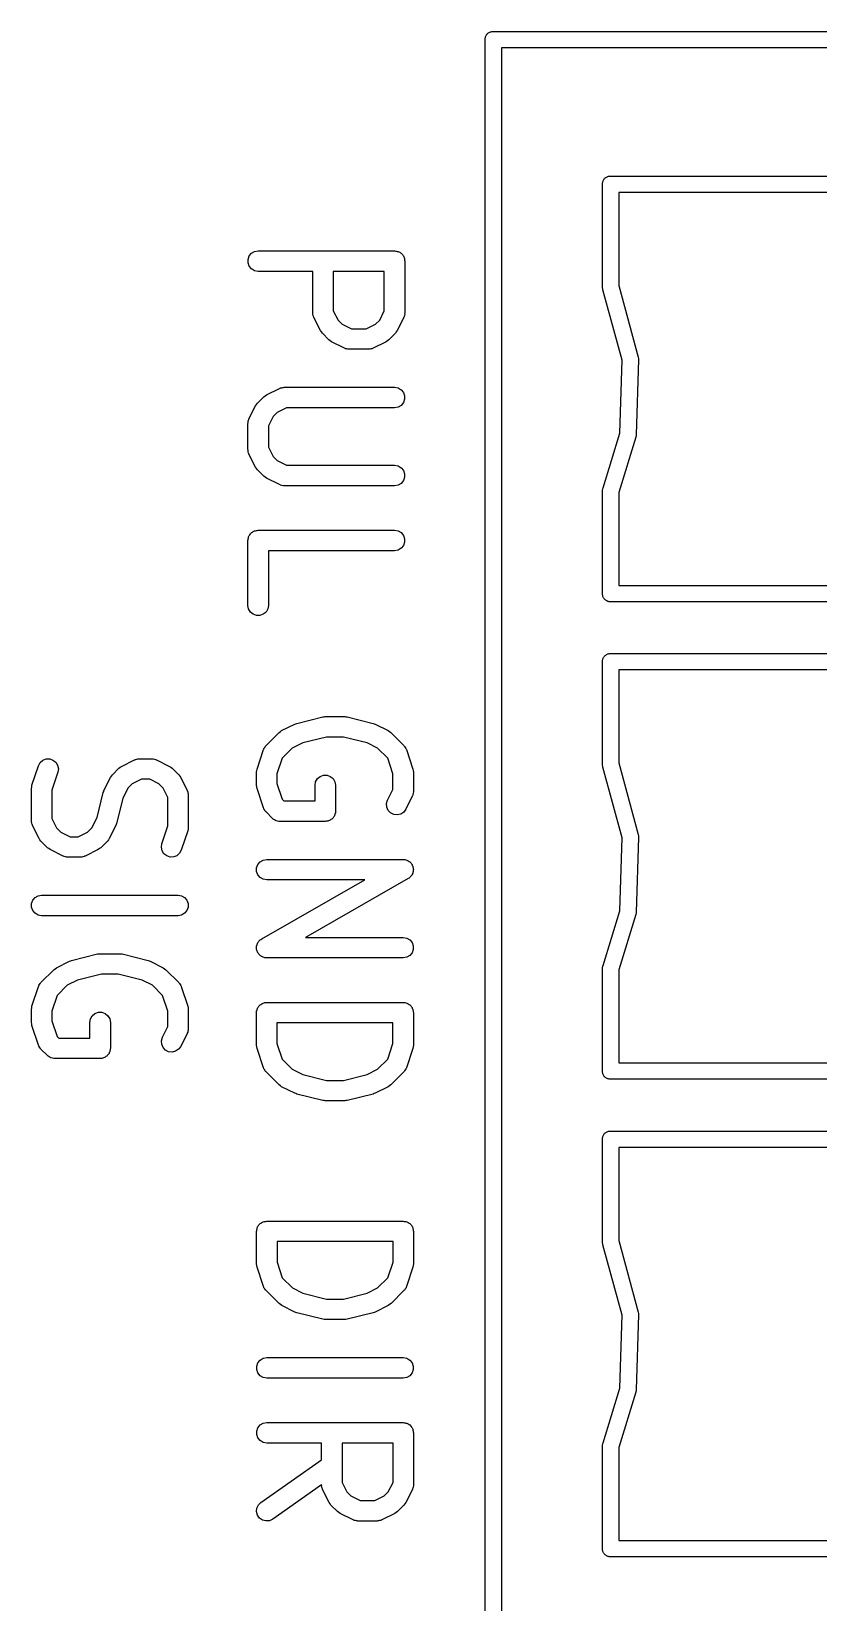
# Model space of a CAD drawing. Extents: x 84 to 159, y -171 to -32.
# Drawn here: x 99.93 to 105.7, y -87.25 to -75.74 of the extents above; entities that cross this region are included whole.
import ezdxf

# ---------------------------------------------------------------- set-up
doc = ezdxf.new("R2010")
doc.units = 0
doc.header["$MEASUREMENT"] = 0
doc.layers.add('BLACK', color=7, linetype='CONTINUOUS')

msp = doc.modelspace()

# ---------------------------------------------------------------- linework, layer by layer
at = {"layer": 'BLACK', "linetype": 'CONTINUOUS'}
for p, q in [((103.259, -75.7782), (103.261, -75.7735)), ((103.261, -75.7735), (103.263, -75.7685)), ((103.263, -75.7685), (103.267, -75.7645)), ((103.267, -75.7645), (103.269, -75.7598)), ((103.269, -75.7598), (103.273, -75.7564)), ((103.273, -75.7564), (103.277, -75.7523)), ((103.277, -75.7523), (103.281, -75.7497)), ((103.281, -75.7497), (103.286, -75.7462)), ((103.286, -75.7462), (103.291, -75.7444)), ((103.291, -75.7444), (103.295, -75.7417)), ((103.295, -75.7417), (103.3, -75.7408)), ((103.3, -75.7408), (103.305, -75.739)), ((103.305, -75.739), (103.311, -75.739)), ((103.311, -75.739), (103.311, -75.739)), ((103.311, -75.739), (110.791, -75.739)), ((103.256, -75.7884), (103.258, -75.7834)), ((103.256, -75.7937), (103.256, -75.7884)), ((103.256, -75.7938), (103.256, -75.7937)), ((103.256, -105.408), (103.256, -75.7938)), ((103.258, -75.7834), (103.259, -75.7782)), ((103.376, -75.859), (103.376, -105.359)), ((110.726, -75.859), (103.376, -75.859)), ((104.137, -76.8123), (104.141, -76.8097)), ((104.141, -76.8097), (104.146, -76.8062)), ((104.146, -76.8062), (104.151, -76.8044)), ((104.151, -76.8044), (104.155, -76.8017)), ((104.155, -76.8017), (104.16, -76.8008)), ((104.16, -76.8008), (104.165, -76.799)), ((104.165, -76.799), (104.171, -76.799)), ((104.171, -76.799), (104.171, -76.799)), ((104.171, -76.799), (108.481, -76.799)), ((104.116, -76.8484), (104.118, -76.8434)), ((104.116, -76.8538), (104.116, -76.8484)), ((104.116, -77.6142), (104.116, -76.8538)), ((104.118, -76.8434), (104.119, -76.8382)), ((104.119, -76.8382), (104.121, -76.8336)), ((104.121, -76.8336), (104.123, -76.8285)), ((104.123, -76.8285), (104.127, -76.8244)), ((104.127, -76.8244), (104.129, -76.8198)), ((104.129, -76.8198), (104.133, -76.8164)), ((104.133, -76.8164), (104.137, -76.8123)), ((104.236, -76.919), (104.236, -77.601)), ((108.416, -76.919), (104.236, -76.919)), ((101.518, -77.4095), (101.527, -77.385)), ((101.527, -77.385), (101.544, -77.3651)), ((101.544, -77.3651), (101.566, -77.352)), ((101.566, -77.352), (101.592, -77.3475)), ((101.592, -77.3475), (102.592, -77.3475)), ((102.592, -77.3475), (102.599, -77.3487)), ((102.599, -77.3487), (102.605, -77.3487)), ((102.605, -77.3487), (102.611, -77.3509)), ((102.611, -77.3509), (102.618, -77.352)), ((102.618, -77.352), (102.623, -77.3553)), ((102.623, -77.3553), (102.63, -77.3576)), ((102.63, -77.3576), (102.635, -77.3618)), ((102.635, -77.3618), (102.64, -77.3651)), ((102.64, -77.3651), (102.645, -77.3701)), ((102.645, -77.3701), (102.65, -77.3743)), ((102.65, -77.3743), (102.653, -77.38)), ((102.653, -77.38), (102.657, -77.385)), ((102.657, -77.385), (102.659, -77.3912)), ((101.518, -77.4355), (101.518, -77.4095)), ((101.527, -77.46), (101.518, -77.4355)), ((101.544, -77.48), (101.527, -77.46)), ((101.566, -77.493), (101.544, -77.48)), ((101.592, -77.4975), (101.566, -77.493)), ((101.993, -77.4975), (101.592, -77.4975)), ((101.993, -77.8035), (101.993, -77.4975)), ((102.143, -77.4975), (102.143, -77.7858)), ((102.517, -77.4975), (102.143, -77.4975)), ((102.517, -77.7858), (102.517, -77.4975)), ((102.659, -77.3912), (102.663, -77.3969)), ((102.663, -77.3969), (102.664, -77.4033)), ((102.664, -77.4033), (102.666, -77.4095)), ((102.666, -77.4095), (102.666, -77.4161)), ((102.666, -77.4161), (102.667, -77.4225)), ((102.667, -77.4225), (102.667, -77.8035)), ((104.119, -77.6298), (104.116, -77.6142)), ((104.236, -77.601), (104.379, -78.1262)), ((104.12, -77.6323), (104.119, -77.6298)), ((104.261, -78.1491), (104.12, -77.6323)), ((101.994, -77.8077), (101.993, -77.8035)), ((101.994, -77.812), (101.994, -77.8077)), ((101.996, -77.8205), (101.994, -77.812)), ((101.998, -77.8291), (101.996, -77.8205)), ((102, -77.8329), (101.998, -77.8291)), ((102.001, -77.837), (102, -77.8329)), ((102.049, -77.9323), (102.001, -77.837)), ((102.143, -77.7858), (102.178, -77.8543)), ((102.483, -77.8543), (102.517, -77.7858)), ((102.659, -77.837), (102.612, -77.9323)), ((102.66, -77.8329), (102.659, -77.837)), ((102.663, -77.8291), (102.66, -77.8329)), ((102.664, -77.8205), (102.663, -77.8291)), ((102.667, -77.8121), (102.664, -77.8205)), ((102.667, -77.8035), (102.666, -77.8077)), ((102.666, -77.8077), (102.667, -77.8121)), ((102.056, -77.9419), (102.049, -77.9323)), ((102.063, -77.9517), (102.056, -77.9419)), ((102.111, -77.9994), (102.063, -77.9517)), ((102.178, -77.8543), (102.208, -77.8847)), ((102.208, -77.8847), (102.276, -77.919)), ((102.276, -77.919), (102.384, -77.919)), ((102.384, -77.919), (102.452, -77.8847)), ((102.452, -77.8847), (102.483, -77.8543)), ((102.598, -77.9517), (102.55, -77.9994)), ((102.604, -77.9419), (102.598, -77.9517)), ((102.612, -77.9323), (102.604, -77.9419)), ((102.12, -78.0063), (102.111, -77.9994)), ((102.13, -78.0134), (102.12, -78.0063)), ((102.225, -78.061), (102.13, -78.0134)), ((102.229, -78.0623), (102.225, -78.061)), ((102.233, -78.0644), (102.229, -78.0623)), ((102.242, -78.066), (102.233, -78.0644)), ((102.25, -78.0685), (102.242, -78.066)), ((102.255, -78.0682), (102.25, -78.0685)), ((102.259, -78.069), (102.255, -78.0682)), ((102.402, -78.069), (102.259, -78.069)), ((102.406, -78.0682), (102.402, -78.069)), ((102.41, -78.0685), (102.406, -78.0682)), ((102.419, -78.066), (102.41, -78.0685)), ((102.427, -78.0644), (102.419, -78.066)), ((102.431, -78.0623), (102.427, -78.0644)), ((102.435, -78.061), (102.431, -78.0623)), ((102.53, -78.0134), (102.435, -78.061)), ((102.54, -78.0063), (102.53, -78.0134)), ((102.55, -77.9994), (102.54, -78.0063)), ((104.244, -78.6843), (104.261, -78.1491)), ((104.381, -78.144), (104.364, -78.6962)), ((104.379, -78.1262), (104.381, -78.1355)), ((104.381, -78.1355), (104.381, -78.1397)), ((104.381, -78.1397), (104.381, -78.144)), ((101.587, -78.4647), (101.634, -78.4171)), ((101.634, -78.4171), (101.644, -78.4102)), ((101.644, -78.4102), (101.654, -78.4031)), ((101.654, -78.4031), (101.749, -78.3554)), ((101.749, -78.3554), (101.753, -78.3542)), ((101.753, -78.3542), (101.757, -78.352)), ((101.757, -78.352), (101.766, -78.3505)), ((101.766, -78.3505), (101.774, -78.348)), ((101.774, -78.348), (101.778, -78.3483)), ((101.778, -78.3483), (101.783, -78.3475)), ((101.783, -78.3475), (102.592, -78.3475)), ((102.592, -78.3475), (102.618, -78.352)), ((102.618, -78.352), (102.64, -78.3651)), ((102.64, -78.3651), (102.657, -78.385)), ((102.657, -78.385), (102.666, -78.4095)), ((102.666, -78.4095), (102.666, -78.4355)), ((101.525, -78.5795), (101.573, -78.4842)), ((101.573, -78.4842), (101.58, -78.4746)), ((101.58, -78.4746), (101.587, -78.4647)), ((101.732, -78.5318), (101.701, -78.5622)), ((101.8, -78.4975), (101.732, -78.5318)), ((102.592, -78.4975), (101.8, -78.4975)), ((102.618, -78.493), (102.592, -78.4975)), ((102.64, -78.48), (102.618, -78.493)), ((102.657, -78.46), (102.64, -78.48)), ((102.666, -78.4355), (102.657, -78.46)), ((101.517, -78.613), (101.518, -78.6087)), ((101.517, -78.8035), (101.517, -78.613)), ((101.518, -78.6044), (101.52, -78.596)), ((101.518, -78.6087), (101.518, -78.6044)), ((101.52, -78.596), (101.522, -78.5873)), ((101.522, -78.5873), (101.524, -78.5836)), ((101.524, -78.5836), (101.525, -78.5795)), ((101.701, -78.5622), (101.667, -78.6307)), ((101.667, -78.6307), (101.667, -78.7858)), ((104.121, -79.0847), (104.244, -78.6843)), ((104.361, -78.7119), (104.236, -79.1182)), ((104.363, -78.7055), (104.361, -78.7086)), ((104.361, -78.7086), (104.361, -78.7119)), ((104.364, -78.6962), (104.363, -78.7055)), ((101.518, -78.8077), (101.517, -78.8035)), ((101.518, -78.812), (101.518, -78.8077)), ((101.52, -78.8205), (101.518, -78.812)), ((101.522, -78.8291), (101.52, -78.8205)), ((101.524, -78.8329), (101.522, -78.8291)), ((101.525, -78.837), (101.524, -78.8329)), ((101.573, -78.9323), (101.525, -78.837)), ((101.667, -78.7858), (101.701, -78.8543)), ((101.701, -78.8543), (101.732, -78.8847)), ((101.58, -78.9419), (101.573, -78.9323)), ((101.587, -78.9517), (101.58, -78.9419)), ((101.634, -78.9994), (101.587, -78.9517)), ((101.644, -79.0063), (101.634, -78.9994)), ((101.732, -78.8847), (101.8, -78.919)), ((101.8, -78.919), (102.592, -78.919)), ((102.592, -78.919), (102.618, -78.9235)), ((102.618, -78.9235), (102.64, -78.9365)), ((102.64, -78.9365), (102.657, -78.9565)), ((102.657, -78.9565), (102.666, -78.9809)), ((102.666, -78.9809), (102.666, -79.007)), ((101.654, -79.0134), (101.644, -79.0063)), ((101.749, -79.061), (101.654, -79.0134)), ((101.753, -79.0623), (101.749, -79.061)), ((101.757, -79.0644), (101.753, -79.0623)), ((101.766, -79.066), (101.757, -79.0644)), ((101.774, -79.0685), (101.766, -79.066)), ((101.778, -79.0682), (101.774, -79.0685)), ((101.783, -79.069), (101.778, -79.0682)), ((102.592, -79.069), (101.783, -79.069)), ((102.618, -79.0644), (102.592, -79.069)), ((102.64, -79.0514), (102.618, -79.0644)), ((102.657, -79.0315), (102.64, -79.0514)), ((102.666, -79.007), (102.657, -79.0315)), ((104.116, -79.1038), (104.119, -79.0882)), ((104.116, -79.8642), (104.116, -79.1038)), ((104.119, -79.0882), (104.121, -79.0847)), ((104.236, -79.1182), (104.236, -79.799)), ((101.518, -79.4571), (101.521, -79.451)), ((101.518, -79.4637), (101.518, -79.4571)), ((101.521, -79.451), (101.522, -79.4445)), ((101.522, -79.4445), (101.525, -79.4388)), ((101.525, -79.4388), (101.527, -79.4326)), ((101.527, -79.4326), (101.531, -79.4276)), ((101.531, -79.4276), (101.535, -79.4219)), ((101.535, -79.4219), (101.54, -79.4177)), ((101.54, -79.4177), (101.544, -79.4127)), ((101.544, -79.4127), (101.55, -79.4094)), ((101.55, -79.4094), (101.555, -79.4052)), ((101.555, -79.4052), (101.561, -79.4029)), ((101.561, -79.4029), (101.566, -79.3997)), ((101.566, -79.3997), (101.573, -79.3985)), ((101.573, -79.3985), (101.579, -79.3963)), ((101.579, -79.3963), (101.586, -79.3963)), ((101.586, -79.3963), (101.592, -79.3951)), ((101.592, -79.3951), (102.592, -79.3951)), ((102.592, -79.3951), (102.618, -79.3997)), ((102.618, -79.3997), (102.64, -79.4127)), ((102.64, -79.4127), (102.657, -79.4326)), ((102.657, -79.4326), (102.666, -79.4571)), ((102.666, -79.4571), (102.666, -79.4832)), ((101.517, -79.4701), (101.518, -79.4637)), ((101.517, -79.9463), (101.517, -79.4701)), ((102.592, -79.5451), (101.667, -79.5451)), ((101.667, -79.5451), (101.667, -79.9463)), ((102.618, -79.5406), (102.592, -79.5451)), ((102.64, -79.5276), (102.618, -79.5406)), ((102.657, -79.5076), (102.64, -79.5276)), ((102.666, -79.4832), (102.657, -79.5076)), ((104.236, -79.799), (108.416, -79.799)), ((104.116, -79.8643), (104.116, -79.8642)), ((104.116, -79.8696), (104.116, -79.8643)), ((104.118, -79.8746), (104.116, -79.8696)), ((104.119, -79.8798), (104.118, -79.8746)), ((104.121, -79.8845), (104.119, -79.8798)), ((104.123, -79.8895), (104.121, -79.8845)), ((104.127, -79.8935), (104.123, -79.8895)), ((104.129, -79.8982), (104.127, -79.8935)), ((104.133, -79.9016), (104.129, -79.8982)), ((104.137, -79.9057), (104.133, -79.9016)), ((104.141, -79.9083), (104.137, -79.9057)), ((104.146, -79.9118), (104.141, -79.9083)), ((104.151, -79.9136), (104.146, -79.9118)), ((104.155, -79.9163), (104.151, -79.9136)), ((104.16, -79.9172), (104.155, -79.9163)), ((104.165, -79.919), (104.16, -79.9172)), ((104.171, -79.919), (104.165, -79.919)), ((108.481, -79.919), (104.171, -79.919)), ((104.171, -79.919), (104.171, -79.919)), ((101.522, -79.972), (101.517, -79.9463)), ((101.535, -79.9945), (101.522, -79.972)), ((101.555, -80.0113), (101.535, -79.9945)), ((101.579, -80.0202), (101.555, -80.0113)), ((101.605, -80.0202), (101.579, -80.0202)), ((101.63, -80.0113), (101.605, -80.0202)), ((101.65, -79.9945), (101.63, -80.0113)), ((101.663, -79.972), (101.65, -79.9945)), ((101.667, -79.9463), (101.663, -79.972)), ((104.116, -80.3484), (104.118, -80.3434)), ((104.116, -80.3538), (104.116, -80.3484)), ((104.116, -81.1142), (104.116, -80.3538)), ((104.118, -80.3434), (104.119, -80.3382)), ((104.119, -80.3382), (104.121, -80.3336)), ((104.121, -80.3336), (104.123, -80.3285)), ((104.123, -80.3285), (104.127, -80.3244)), ((104.127, -80.3244), (104.129, -80.3198)), ((104.129, -80.3198), (104.133, -80.3164)), ((104.133, -80.3164), (104.137, -80.3123)), ((104.137, -80.3123), (104.141, -80.3097)), ((104.141, -80.3097), (104.146, -80.3062)), ((104.146, -80.3062), (104.151, -80.3044)), ((104.151, -80.3044), (104.155, -80.3017)), ((104.155, -80.3017), (104.16, -80.3008)), ((104.16, -80.3008), (104.165, -80.299)), ((104.165, -80.299), (104.171, -80.299)), ((104.171, -80.299), (104.171, -80.299)), ((104.171, -80.299), (108.481, -80.299)), ((104.236, -80.419), (104.236, -81.101)), ((108.416, -80.419), (104.236, -80.419)), ((101.764, -80.8638), (101.86, -80.8162)), ((101.86, -80.8162), (101.868, -80.8139)), ((101.868, -80.8139), (101.875, -80.8105)), ((101.875, -80.8105), (102.066, -80.7629)), ((102.066, -80.7629), (102.075, -80.7623)), ((102.075, -80.7623), (102.084, -80.7607)), ((102.084, -80.7607), (102.227, -80.7607)), ((102.227, -80.7607), (102.236, -80.7623)), ((102.236, -80.7623), (102.245, -80.7629)), ((102.245, -80.7629), (102.435, -80.8105)), ((102.435, -80.8105), (102.443, -80.8139)), ((102.443, -80.8139), (102.451, -80.8162)), ((102.451, -80.8162), (102.546, -80.8638)), ((101.65, -80.9731), (101.745, -80.8779)), ((101.745, -80.8779), (101.755, -80.871)), ((101.755, -80.871), (101.764, -80.8638)), ((101.919, -80.954), (101.842, -80.9925)), ((102.093, -80.9107), (101.919, -80.954)), ((102.217, -80.9107), (102.093, -80.9107)), ((102.391, -80.954), (102.217, -80.9107)), ((102.468, -80.9925), (102.391, -80.954)), ((102.546, -80.8638), (102.555, -80.871)), ((102.555, -80.871), (102.565, -80.8779)), ((102.565, -80.8779), (102.661, -80.9731)), ((100.013, -81.0813), (100.038, -81.0717)), ((100.038, -81.0717), (100.064, -81.071)), ((100.064, -81.071), (100.088, -81.0792)), ((100.702, -81.0732), (100.711, -81.0707)), ((100.711, -81.0707), (100.715, -81.0709)), ((100.715, -81.0709), (100.719, -81.0702)), ((100.719, -81.0702), (100.815, -81.0702)), ((100.815, -81.0702), (100.819, -81.0709)), ((100.819, -81.0709), (100.823, -81.0707)), ((100.823, -81.0707), (100.832, -81.0732)), ((101.584, -81.1453), (101.632, -81.0024)), ((101.632, -81.0024), (101.634, -80.9986)), ((101.634, -80.9986), (101.635, -80.9944)), ((101.635, -80.9944), (101.64, -80.9873)), ((101.64, -80.9873), (101.644, -80.9795)), ((101.644, -80.9795), (101.647, -80.9766)), ((101.647, -80.9766), (101.65, -80.9731)), ((101.768, -81.0667), (101.73, -81.1812)), ((101.842, -80.9925), (101.768, -81.0667)), ((102.542, -81.0667), (102.468, -80.9925)), ((102.58, -81.1812), (102.542, -81.0667)), ((102.661, -80.9731), (102.663, -80.9767)), ((102.663, -80.9767), (102.666, -80.9795)), ((102.666, -80.9795), (102.67, -80.9872)), ((102.67, -80.9872), (102.675, -80.9944)), ((102.675, -80.9944), (102.677, -80.9986)), ((102.677, -80.9986), (102.679, -81.0024)), ((102.679, -81.0024), (102.726, -81.1453)), ((99.934, -81.2643), (99.9816, -81.1215)), ((99.9816, -81.1215), (99.994, -81.0986)), ((99.994, -81.0986), (100.013, -81.0813)), ((100.124, -81.1689), (100.08, -81.3002)), ((100.088, -81.0792), (100.109, -81.0954)), ((100.109, -81.0954), (100.122, -81.1176)), ((100.122, -81.1176), (100.128, -81.1431)), ((100.128, -81.1431), (100.124, -81.1689)), ((100.517, -81.1972), (100.524, -81.1874)), ((100.524, -81.1874), (100.571, -81.1398)), ((100.571, -81.1398), (100.581, -81.1329)), ((100.581, -81.1329), (100.591, -81.1257)), ((100.591, -81.1257), (100.686, -81.0781)), ((100.686, -81.0781), (100.69, -81.0769)), ((100.69, -81.0769), (100.694, -81.0747)), ((100.694, -81.0747), (100.702, -81.0732)), ((100.832, -81.0732), (100.84, -81.0747)), ((100.84, -81.0747), (100.844, -81.0769)), ((100.844, -81.0769), (100.848, -81.0781)), ((100.848, -81.0781), (100.943, -81.1257)), ((100.943, -81.1257), (100.953, -81.1329)), ((100.953, -81.1329), (100.963, -81.1398)), ((100.963, -81.1398), (101.011, -81.1874)), ((101.011, -81.1874), (101.017, -81.1972)), ((101.58, -81.169), (101.582, -81.1572)), ((101.58, -81.2642), (101.58, -81.169)), ((101.582, -81.1572), (101.584, -81.1453)), ((101.73, -81.1812), (101.73, -81.2521)), ((102.58, -81.2942), (102.58, -81.1812)), ((102.726, -81.1453), (102.728, -81.1572)), ((102.728, -81.1572), (102.73, -81.169)), ((102.73, -81.169), (102.73, -81.3119)), ((104.119, -81.1298), (104.116, -81.1142)), ((104.12, -81.1323), (104.119, -81.1298)), ((104.261, -81.6491), (104.12, -81.1323)), ((104.236, -81.101), (104.379, -81.6262)), ((99.9301, -81.288), (99.9322, -81.2762)), ((99.9301, -81.5261), (99.9301, -81.288)), ((99.9322, -81.2762), (99.934, -81.2643)), ((100.08, -81.3002), (100.08, -81.5084)), ((100.46, -81.31), (100.462, -81.3021)), ((100.462, -81.3021), (100.509, -81.2069)), ((100.509, -81.2069), (100.517, -81.1972)), ((100.638, -81.2849), (100.6, -81.3618)), ((100.669, -81.2544), (100.638, -81.2849)), ((100.737, -81.2202), (100.669, -81.2544)), ((100.797, -81.2202), (100.737, -81.2202)), ((100.865, -81.2544), (100.797, -81.2202)), ((100.896, -81.2849), (100.865, -81.2544)), ((100.93, -81.3534), (100.896, -81.2849)), ((101.017, -81.1972), (101.025, -81.2069)), ((101.025, -81.2069), (101.072, -81.3021)), ((101.072, -81.3021), (101.073, -81.3063)), ((101.582, -81.2761), (101.58, -81.2642)), ((101.584, -81.288), (101.582, -81.2761)), ((101.632, -81.4308), (101.584, -81.288)), ((101.73, -81.2521), (101.768, -81.3666)), ((102.009, -81.2642), (102.013, -81.2386)), ((102.009, -81.3797), (102.009, -81.2642)), ((102.013, -81.2386), (102.026, -81.216)), ((102.026, -81.216), (102.046, -81.1993)), ((102.046, -81.1993), (102.071, -81.1904)), ((102.071, -81.1904), (102.097, -81.1904)), ((102.097, -81.1904), (102.121, -81.1993)), ((102.121, -81.1993), (102.141, -81.216)), ((102.141, -81.216), (102.154, -81.2386)), ((102.154, -81.2386), (102.159, -81.2642)), ((102.159, -81.2642), (102.159, -81.4547)), ((102.54, -81.3736), (102.58, -81.2942)), ((100.411, -81.5), (100.456, -81.3175)), ((100.456, -81.3175), (100.46, -81.31)), ((100.6, -81.3618), (100.554, -81.5443)), ((100.93, -81.5616), (100.93, -81.3534)), ((101.073, -81.3063), (101.076, -81.31)), ((101.076, -81.31), (101.077, -81.3187)), ((101.077, -81.3187), (101.08, -81.3271)), ((101.08, -81.3271), (101.079, -81.3314)), ((101.079, -81.3314), (101.08, -81.3357)), ((101.08, -81.3357), (101.08, -81.5738)), ((101.768, -81.3666), (101.781, -81.3797)), ((101.781, -81.3797), (102.009, -81.3797)), ((102.533, -81.3985), (102.54, -81.3736)), ((102.535, -81.4245), (102.533, -81.3985)), ((102.722, -81.3454), (102.675, -81.4406)), ((102.723, -81.3413), (102.722, -81.3454)), ((102.726, -81.3375), (102.723, -81.3413)), ((102.727, -81.3289), (102.726, -81.3375)), ((102.73, -81.3204), (102.727, -81.3289)), ((102.73, -81.3119), (102.729, -81.3161)), ((102.729, -81.3161), (102.73, -81.3204)), ((99.9309, -81.5304), (99.9301, -81.5261)), ((99.9306, -81.5347), (99.9309, -81.5304)), ((100.08, -81.5084), (100.114, -81.577)), ((100.372, -81.577), (100.411, -81.5)), ((101.634, -81.4346), (101.632, -81.4308)), ((101.635, -81.4388), (101.634, -81.4346)), ((101.64, -81.446), (101.635, -81.4388)), ((101.644, -81.4537), (101.64, -81.446)), ((101.647, -81.4566), (101.644, -81.4537)), ((101.65, -81.4601), (101.647, -81.4566)), ((101.697, -81.5077), (101.65, -81.4601)), ((101.7, -81.5096), (101.697, -81.5077)), ((101.702, -81.5122), (101.7, -81.5096)), ((101.711, -81.5171), (101.702, -81.5122)), ((101.719, -81.5227), (101.711, -81.5171)), ((101.722, -81.5235), (101.719, -81.5227)), ((101.725, -81.5252), (101.722, -81.5235)), ((101.734, -81.5269), (101.725, -81.5252)), ((101.744, -81.5294), (101.734, -81.5269)), ((101.747, -81.5291), (101.744, -81.5294)), ((101.75, -81.5297), (101.747, -81.5291)), ((102.084, -81.5297), (101.75, -81.5297)), ((102.09, -81.5286), (102.084, -81.5297)), ((102.097, -81.5286), (102.09, -81.5286)), ((102.103, -81.5263), (102.097, -81.5286)), ((102.109, -81.5252), (102.103, -81.5263)), ((102.115, -81.5219), (102.109, -81.5252)), ((102.121, -81.5197), (102.115, -81.5219)), ((102.126, -81.5154), (102.121, -81.5197)), ((102.132, -81.5122), (102.126, -81.5154)), ((102.136, -81.5071), (102.132, -81.5122)), ((102.141, -81.5029), (102.136, -81.5071)), ((102.144, -81.4972), (102.141, -81.5029)), ((102.149, -81.4922), (102.144, -81.4972)), ((102.151, -81.486), (102.149, -81.4922)), ((102.154, -81.4804), (102.151, -81.486)), ((102.155, -81.4739), (102.154, -81.4804)), ((102.158, -81.4677), (102.155, -81.4739)), ((102.159, -81.4547), (102.158, -81.4612)), ((102.158, -81.4612), (102.158, -81.4677)), ((102.545, -81.4484), (102.535, -81.4245)), ((102.563, -81.4673), (102.545, -81.4484)), ((102.586, -81.479), (102.563, -81.4673)), ((102.612, -81.482), (102.586, -81.479)), ((102.637, -81.4759), (102.612, -81.482)), ((102.659, -81.4616), (102.637, -81.4759)), ((102.675, -81.4406), (102.659, -81.4616)), ((99.9331, -81.5431), (99.9306, -81.5347)), ((99.9346, -81.5518), (99.9331, -81.5431)), ((99.9368, -81.5555), (99.9346, -81.5518)), ((99.938, -81.5597), (99.9368, -81.5555)), ((99.9857, -81.6549), (99.938, -81.5597)), ((100.114, -81.577), (100.145, -81.6074)), ((100.145, -81.6074), (100.213, -81.6416)), ((100.213, -81.6416), (100.273, -81.6416)), ((100.273, -81.6416), (100.342, -81.6074)), ((100.342, -81.6074), (100.372, -81.577)), ((100.548, -81.5597), (100.501, -81.6549)), ((100.551, -81.5518), (100.548, -81.5597)), ((100.554, -81.5443), (100.551, -81.5518)), ((100.886, -81.6929), (100.93, -81.5616)), ((101.076, -81.5975), (101.029, -81.7403)), ((101.078, -81.5856), (101.076, -81.5975)), ((101.08, -81.5738), (101.078, -81.5856)), ((104.381, -81.644), (104.364, -82.1962)), ((104.379, -81.6262), (104.381, -81.6355)), ((104.381, -81.6355), (104.381, -81.6397)), ((104.381, -81.6397), (104.381, -81.644)), ((99.9928, -81.6646), (99.9857, -81.6549)), ((99.9997, -81.6744), (99.9928, -81.6646)), ((100.047, -81.722), (99.9997, -81.6744)), ((100.057, -81.7289), (100.047, -81.722)), ((100.067, -81.7361), (100.057, -81.7289)), ((100.162, -81.7837), (100.067, -81.7361)), ((100.42, -81.7361), (100.324, -81.7837)), ((100.429, -81.7289), (100.42, -81.7361)), ((100.439, -81.722), (100.429, -81.7289)), ((100.487, -81.6744), (100.439, -81.722)), ((100.494, -81.6646), (100.487, -81.6744)), ((100.501, -81.6549), (100.494, -81.6646)), ((100.883, -81.7187), (100.886, -81.6929)), ((100.888, -81.7442), (100.883, -81.7187)), ((100.901, -81.7664), (100.888, -81.7442)), ((101.016, -81.7632), (100.997, -81.7805)), ((101.029, -81.7403), (101.016, -81.7632)), ((104.244, -82.1843), (104.261, -81.6491)), ((100.166, -81.7849), (100.162, -81.7837)), ((100.17, -81.7871), (100.166, -81.7849)), ((100.179, -81.7886), (100.17, -81.7871)), ((100.187, -81.7911), (100.179, -81.7886)), ((100.191, -81.7909), (100.187, -81.7911)), ((100.196, -81.7916), (100.191, -81.7909)), ((100.291, -81.7916), (100.196, -81.7916)), ((100.295, -81.7909), (100.291, -81.7916)), ((100.299, -81.7911), (100.295, -81.7909)), ((100.308, -81.7886), (100.299, -81.7911)), ((100.316, -81.7871), (100.308, -81.7886)), ((100.32, -81.7849), (100.316, -81.7871)), ((100.324, -81.7837), (100.32, -81.7849)), ((100.922, -81.7826), (100.901, -81.7664)), ((100.946, -81.7908), (100.922, -81.7826)), ((100.973, -81.7901), (100.946, -81.7908)), ((100.997, -81.7805), (100.973, -81.7901)), ((101.581, -81.8703), (101.59, -81.8458)), ((101.581, -81.8963), (101.581, -81.8703)), ((101.59, -81.8458), (101.607, -81.8258)), ((101.607, -81.8258), (101.629, -81.8128)), ((101.629, -81.8128), (101.655, -81.8083)), ((101.655, -81.8083), (102.655, -81.8083)), ((102.655, -81.8083), (102.662, -81.8095)), ((102.662, -81.8095), (102.668, -81.8095)), ((102.668, -81.8095), (102.674, -81.8117)), ((102.674, -81.8117), (102.681, -81.8128)), ((102.681, -81.8128), (102.687, -81.8162)), ((102.687, -81.8162), (102.693, -81.8185)), ((102.693, -81.8185), (102.698, -81.8226)), ((102.698, -81.8226), (102.703, -81.8258)), ((102.703, -81.8258), (102.708, -81.831)), ((102.708, -81.831), (102.713, -81.8353)), ((102.713, -81.8353), (102.716, -81.8409)), ((102.716, -81.8409), (102.72, -81.8458)), ((102.72, -81.8458), (102.722, -81.8521)), ((102.722, -81.8521), (102.726, -81.8579)), ((102.726, -81.8579), (102.727, -81.8642)), ((102.727, -81.8642), (102.729, -81.8703)), ((102.729, -81.8703), (102.729, -81.877)), ((102.729, -81.877), (102.73, -81.8836)), ((101.59, -81.9208), (101.581, -81.8963)), ((101.607, -81.9407), (101.59, -81.9208)), ((101.629, -81.9538), (101.607, -81.9407)), ((101.618, -82.3896), (102.373, -81.9583)), ((101.655, -81.9583), (101.629, -81.9538)), ((102.373, -81.9583), (101.655, -81.9583)), ((102.692, -81.9484), (101.938, -82.3797)), ((102.698, -81.9441), (102.692, -81.9484)), ((102.703, -81.9407), (102.698, -81.9441)), ((102.707, -81.9358), (102.703, -81.9407)), ((102.712, -81.9317), (102.707, -81.9358)), ((102.716, -81.9259), (102.712, -81.9317)), ((102.72, -81.9208), (102.716, -81.9259)), ((102.722, -81.9148), (102.72, -81.9208)), ((102.725, -81.9093), (102.722, -81.9148)), ((102.727, -81.9026), (102.725, -81.9093)), ((102.729, -81.8963), (102.727, -81.9026)), ((102.73, -81.8836), (102.729, -81.8899)), ((102.729, -81.8899), (102.729, -81.8963)), ((99.9313, -82.1322), (99.9402, -82.1077)), ((99.9402, -82.1077), (99.9569, -82.0877)), ((99.9569, -82.0877), (99.9795, -82.0747)), ((99.9795, -82.0747), (100.005, -82.0702)), ((100.005, -82.0702), (101.005, -82.0702)), ((101.005, -82.0702), (101.031, -82.0747)), ((101.031, -82.0747), (101.053, -82.0877)), ((101.053, -82.0877), (101.07, -82.1077)), ((101.07, -82.1077), (101.079, -82.1322)), ((99.9313, -82.1582), (99.9313, -82.1322)), ((99.9402, -82.1827), (99.9313, -82.1582)), ((99.9569, -82.2026), (99.9402, -82.1827)), ((99.9795, -82.2157), (99.9569, -82.2026)), ((100.005, -82.2202), (99.9795, -82.2157)), ((101.005, -82.2202), (100.005, -82.2202)), ((101.031, -82.2157), (101.005, -82.2202)), ((101.053, -82.2026), (101.031, -82.2157)), ((101.07, -82.1827), (101.053, -82.2026)), ((101.079, -82.1582), (101.07, -82.1827)), ((101.079, -82.1322), (101.079, -82.1582)), ((104.121, -82.5847), (104.244, -82.1843)), ((104.361, -82.2119), (104.236, -82.6182)), ((104.363, -82.2055), (104.361, -82.2086)), ((104.361, -82.2086), (104.361, -82.2119)), ((104.364, -82.1962), (104.363, -82.2055)), ((101.58, -82.4544), (101.581, -82.4481)), ((101.581, -82.4417), (101.584, -82.4354)), ((101.581, -82.4481), (101.581, -82.4417)), ((101.584, -82.4354), (101.585, -82.4287)), ((101.585, -82.4287), (101.588, -82.4232)), ((101.588, -82.4232), (101.59, -82.4172)), ((101.59, -82.4172), (101.594, -82.4121)), ((101.594, -82.4121), (101.598, -82.4062)), ((101.598, -82.4062), (101.603, -82.4022)), ((101.603, -82.4022), (101.607, -82.3973)), ((101.607, -82.3973), (101.613, -82.3939)), ((101.613, -82.3939), (101.618, -82.3896)), ((101.938, -82.3797), (102.655, -82.3797)), ((102.655, -82.3797), (102.681, -82.3842)), ((102.681, -82.3842), (102.703, -82.3973)), ((102.703, -82.3973), (102.72, -82.4172)), ((102.72, -82.4172), (102.729, -82.4417)), ((102.729, -82.4417), (102.729, -82.4677)), ((100.114, -82.6019), (100.21, -82.5543)), ((100.21, -82.5543), (100.218, -82.552)), ((100.218, -82.552), (100.225, -82.5486)), ((100.225, -82.5486), (100.415, -82.501)), ((100.415, -82.501), (100.425, -82.5004)), ((100.425, -82.5004), (100.434, -82.4988)), ((100.434, -82.4988), (100.577, -82.4988)), ((100.577, -82.4988), (100.586, -82.5004)), ((100.586, -82.5004), (100.595, -82.501)), ((100.595, -82.501), (100.785, -82.5486)), ((100.785, -82.5486), (100.793, -82.552)), ((100.793, -82.552), (100.801, -82.5543)), ((100.801, -82.5543), (100.896, -82.6019)), ((101.581, -82.461), (101.58, -82.4544)), ((101.581, -82.4677), (101.581, -82.461)), ((101.583, -82.4737), (101.581, -82.4677)), ((101.585, -82.4801), (101.583, -82.4737)), ((101.588, -82.4859), (101.585, -82.4801)), ((101.59, -82.4922), (101.588, -82.4859)), ((101.594, -82.4971), (101.59, -82.4922)), ((101.597, -82.5027), (101.594, -82.4971)), ((101.603, -82.507), (101.597, -82.5027)), ((101.607, -82.5122), (101.603, -82.507)), ((101.612, -82.5154), (101.607, -82.5122)), ((101.617, -82.5195), (101.612, -82.5154)), ((101.624, -82.5218), (101.617, -82.5195)), ((101.629, -82.5252), (101.624, -82.5218)), ((101.636, -82.5263), (101.629, -82.5252)), ((101.642, -82.5285), (101.636, -82.5263)), ((101.648, -82.5285), (101.642, -82.5285)), ((101.655, -82.5297), (101.648, -82.5285)), ((102.655, -82.5297), (101.655, -82.5297)), ((102.681, -82.5252), (102.655, -82.5297)), ((102.703, -82.5122), (102.681, -82.5252)), ((102.72, -82.4922), (102.703, -82.5122)), ((102.729, -82.4677), (102.72, -82.4922)), ((99.9997, -82.7112), (100.095, -82.616)), ((100.095, -82.616), (100.105, -82.6091)), ((100.105, -82.6091), (100.114, -82.6019)), ((100.443, -82.6488), (100.269, -82.6921)), ((100.567, -82.6488), (100.443, -82.6488)), ((100.741, -82.6921), (100.567, -82.6488)), ((100.896, -82.6019), (100.905, -82.6091)), ((100.905, -82.6091), (100.915, -82.616)), ((100.915, -82.616), (101.011, -82.7112)), ((104.116, -82.6038), (104.119, -82.5882)), ((104.116, -83.3642), (104.116, -82.6038)), ((104.119, -82.5882), (104.121, -82.5847)), ((104.236, -82.6182), (104.236, -83.299)), ((99.934, -82.8834), (99.9816, -82.7405)), ((99.9816, -82.7405), (99.9836, -82.7367)), ((99.9836, -82.7367), (99.9848, -82.7325)), ((99.9848, -82.7325), (99.9898, -82.7253)), ((99.9898, -82.7253), (99.994, -82.7176)), ((99.994, -82.7176), (99.9972, -82.7147)), ((99.9972, -82.7147), (99.9997, -82.7112)), ((100.192, -82.7306), (100.118, -82.8048)), ((100.269, -82.6921), (100.192, -82.7306)), ((100.818, -82.7306), (100.741, -82.6921)), ((100.892, -82.8048), (100.818, -82.7306)), ((101.011, -82.7112), (101.013, -82.7147)), ((101.013, -82.7147), (101.016, -82.7176)), ((101.016, -82.7176), (101.02, -82.7253)), ((101.02, -82.7253), (101.025, -82.7325)), ((101.025, -82.7325), (101.027, -82.7367)), ((101.027, -82.7367), (101.029, -82.7405)), ((101.029, -82.7405), (101.076, -82.8834)), ((99.9301, -82.9071), (99.9322, -82.8953)), ((99.9301, -83.0023), (99.9301, -82.9071)), ((99.9322, -82.8953), (99.934, -82.8834)), ((100.118, -82.8048), (100.08, -82.9193)), ((100.93, -82.9193), (100.892, -82.8048)), ((101.076, -82.8834), (101.078, -82.8953)), ((101.078, -82.8953), (101.08, -82.9071)), ((101.08, -82.9071), (101.08, -83.05)), ((101.581, -82.9179), (101.584, -82.9117)), ((101.584, -82.9117), (101.585, -82.9053)), ((101.585, -82.9053), (101.588, -82.8996)), ((101.588, -82.8996), (101.59, -82.8934)), ((101.59, -82.8934), (101.594, -82.8884)), ((101.594, -82.8884), (101.598, -82.8827)), ((101.598, -82.8827), (101.603, -82.8785)), ((101.603, -82.8785), (101.607, -82.8735)), ((101.607, -82.8735), (101.613, -82.8702)), ((101.613, -82.8702), (101.618, -82.866)), ((101.618, -82.866), (101.624, -82.8637)), ((101.624, -82.8637), (101.629, -82.8604)), ((101.629, -82.8604), (101.636, -82.8593)), ((101.636, -82.8593), (101.642, -82.857)), ((101.642, -82.857), (101.649, -82.857)), ((101.649, -82.857), (101.655, -82.8559)), ((101.655, -82.8559), (102.655, -82.8559)), ((102.655, -82.8559), (102.662, -82.857)), ((102.662, -82.857), (102.668, -82.857)), ((102.668, -82.857), (102.674, -82.8593)), ((102.674, -82.8593), (102.681, -82.8604)), ((102.681, -82.8604), (102.686, -82.8637)), ((102.686, -82.8637), (102.693, -82.866)), ((102.693, -82.866), (102.698, -82.8702)), ((102.698, -82.8702), (102.703, -82.8735)), ((102.703, -82.8735), (102.708, -82.8785)), ((102.708, -82.8785), (102.713, -82.8827)), ((102.713, -82.8827), (102.716, -82.8884)), ((102.716, -82.8884), (102.72, -82.8934)), ((102.72, -82.8934), (102.722, -82.8996)), ((102.722, -82.8996), (102.726, -82.9053)), ((102.726, -82.9053), (102.727, -82.9117)), ((102.727, -82.9117), (102.729, -82.9179)), ((99.9322, -83.0142), (99.9301, -83.0023)), ((99.934, -83.026), (99.9322, -83.0142)), ((99.9816, -83.1689), (99.934, -83.026)), ((100.08, -82.9193), (100.08, -82.9902)), ((100.08, -82.9902), (100.118, -83.1047)), ((100.359, -83.0023), (100.363, -82.9767)), ((100.359, -83.1178), (100.359, -83.0023)), ((100.363, -82.9767), (100.376, -82.9541)), ((100.376, -82.9541), (100.396, -82.9374)), ((100.396, -82.9374), (100.421, -82.9285)), ((100.421, -82.9285), (100.447, -82.9285)), ((100.447, -82.9285), (100.471, -82.9374)), ((100.471, -82.9374), (100.491, -82.9541)), ((100.491, -82.9541), (100.504, -82.9767)), ((100.504, -82.9767), (100.509, -83.0023)), ((100.509, -83.0023), (100.509, -83.1928)), ((100.93, -83.0322), (100.93, -82.9193)), ((101.58, -82.9309), (101.581, -82.9244)), ((101.58, -83.169), (101.58, -82.9309)), ((101.581, -82.9244), (101.581, -82.9179)), ((101.73, -83.0059), (101.73, -83.1568)), ((102.58, -83.0059), (101.73, -83.0059)), ((102.58, -83.1568), (102.58, -83.0059)), ((102.729, -82.9179), (102.729, -82.9244)), ((102.729, -82.9244), (102.73, -82.9309)), ((102.73, -82.9309), (102.73, -83.169)), ((100.118, -83.1047), (100.131, -83.1178)), ((100.131, -83.1178), (100.359, -83.1178)), ((100.883, -83.1366), (100.89, -83.1116)), ((100.885, -83.1626), (100.883, -83.1366)), ((100.89, -83.1116), (100.93, -83.0322)), ((101.072, -83.0835), (101.025, -83.1787)), ((101.073, -83.0793), (101.072, -83.0835)), ((101.076, -83.0756), (101.073, -83.0793)), ((101.077, -83.0669), (101.076, -83.0756)), ((101.08, -83.0585), (101.077, -83.0669)), ((101.08, -83.05), (101.079, -83.0542)), ((101.079, -83.0542), (101.08, -83.0585)), ((99.9836, -83.1727), (99.9816, -83.1689)), ((99.9848, -83.1769), (99.9836, -83.1727)), ((99.9898, -83.1841), (99.9848, -83.1769)), ((99.994, -83.1918), (99.9898, -83.1841)), ((99.9972, -83.1947), (99.994, -83.1918)), ((99.9997, -83.1982), (99.9972, -83.1947)), ((100.047, -83.2458), (99.9997, -83.1982)), ((100.05, -83.2477), (100.047, -83.2458)), ((100.052, -83.2503), (100.05, -83.2477)), ((100.061, -83.2552), (100.052, -83.2503)), ((100.069, -83.2608), (100.061, -83.2552)), ((100.465, -83.26), (100.459, -83.2633)), ((100.471, -83.2578), (100.465, -83.26)), ((100.476, -83.2535), (100.471, -83.2578)), ((100.482, -83.2503), (100.476, -83.2535)), ((100.486, -83.2452), (100.482, -83.2503)), ((100.491, -83.241), (100.486, -83.2452)), ((100.494, -83.2353), (100.491, -83.241)), ((100.499, -83.2303), (100.494, -83.2353)), ((100.501, -83.2241), (100.499, -83.2303)), ((100.504, -83.2185), (100.501, -83.2241)), ((100.505, -83.212), (100.504, -83.2185)), ((100.508, -83.2058), (100.505, -83.212)), ((100.509, -83.1928), (100.508, -83.1993)), ((100.508, -83.1993), (100.508, -83.2058)), ((100.895, -83.1865), (100.885, -83.1626)), ((100.913, -83.2054), (100.895, -83.1865)), ((100.936, -83.2171), (100.913, -83.2054)), ((100.962, -83.2201), (100.936, -83.2171)), ((100.987, -83.214), (100.962, -83.2201)), ((101.009, -83.1997), (100.987, -83.214)), ((101.025, -83.1787), (101.009, -83.1997)), ((101.582, -83.1808), (101.58, -83.169)), ((101.584, -83.1927), (101.582, -83.1808)), ((101.632, -83.3356), (101.584, -83.1927)), ((101.73, -83.1568), (101.768, -83.2713)), ((102.542, -83.2713), (102.58, -83.1568)), ((102.726, -83.1927), (102.679, -83.3356)), ((102.728, -83.1808), (102.726, -83.1927)), ((102.73, -83.169), (102.728, -83.1808)), ((100.072, -83.2616), (100.069, -83.2608)), ((100.075, -83.2633), (100.072, -83.2616)), ((100.084, -83.265), (100.075, -83.2633)), ((100.094, -83.2675), (100.084, -83.265)), ((100.097, -83.2672), (100.094, -83.2675)), ((100.1, -83.2678), (100.097, -83.2672)), ((100.434, -83.2678), (100.1, -83.2678)), ((100.44, -83.2667), (100.434, -83.2678)), ((100.447, -83.2667), (100.44, -83.2667)), ((100.453, -83.2644), (100.447, -83.2667)), ((100.459, -83.2633), (100.453, -83.2644)), ((101.634, -83.3394), (101.632, -83.3356)), ((101.635, -83.3436), (101.634, -83.3394)), ((101.64, -83.3507), (101.635, -83.3436)), ((101.644, -83.3585), (101.64, -83.3507)), ((101.647, -83.3613), (101.644, -83.3585)), ((101.65, -83.3649), (101.647, -83.3613)), ((101.745, -83.4601), (101.65, -83.3649)), ((101.768, -83.2713), (101.842, -83.3455)), ((101.842, -83.3455), (101.919, -83.3839)), ((102.391, -83.3839), (102.468, -83.3455)), ((102.468, -83.3455), (102.542, -83.2713)), ((102.661, -83.3649), (102.565, -83.4601)), ((102.663, -83.3613), (102.661, -83.3649)), ((102.666, -83.3585), (102.663, -83.3613)), ((102.67, -83.3508), (102.666, -83.3585)), ((102.675, -83.3436), (102.67, -83.3508)), ((102.677, -83.3394), (102.675, -83.3436)), ((102.679, -83.3356), (102.677, -83.3394)), ((104.116, -83.3643), (104.116, -83.3642)), ((104.116, -83.3696), (104.116, -83.3643)), ((104.118, -83.3746), (104.116, -83.3696)), ((104.119, -83.3798), (104.118, -83.3746)), ((104.236, -83.299), (108.416, -83.299)), ((101.755, -83.467), (101.745, -83.4601)), ((101.764, -83.4742), (101.755, -83.467)), ((101.86, -83.5218), (101.764, -83.4742)), ((101.919, -83.3839), (102.093, -83.4273)), ((102.093, -83.4273), (102.217, -83.4273)), ((102.217, -83.4273), (102.391, -83.3839)), ((102.546, -83.4742), (102.451, -83.5218)), ((102.555, -83.467), (102.546, -83.4742)), ((102.565, -83.4601), (102.555, -83.467)), ((104.121, -83.3845), (104.119, -83.3798)), ((104.123, -83.3895), (104.121, -83.3845)), ((104.127, -83.3935), (104.123, -83.3895)), ((104.129, -83.3982), (104.127, -83.3935)), ((104.133, -83.4016), (104.129, -83.3982)), ((104.137, -83.4057), (104.133, -83.4016)), ((104.141, -83.4083), (104.137, -83.4057)), ((104.146, -83.4118), (104.141, -83.4083)), ((104.151, -83.4136), (104.146, -83.4118)), ((104.155, -83.4163), (104.151, -83.4136)), ((104.16, -83.4172), (104.155, -83.4163)), ((104.165, -83.419), (104.16, -83.4172)), ((104.171, -83.419), (104.165, -83.419)), ((108.481, -83.419), (104.171, -83.419)), ((104.171, -83.419), (104.171, -83.419)), ((101.868, -83.5241), (101.86, -83.5218)), ((101.875, -83.5275), (101.868, -83.5241)), ((102.066, -83.5751), (101.875, -83.5275)), ((102.075, -83.5757), (102.066, -83.5751)), ((102.084, -83.5773), (102.075, -83.5757)), ((102.227, -83.5773), (102.084, -83.5773)), ((102.236, -83.5757), (102.227, -83.5773)), ((102.245, -83.5751), (102.236, -83.5757)), ((102.435, -83.5275), (102.245, -83.5751)), ((102.443, -83.5241), (102.435, -83.5275)), ((102.451, -83.5218), (102.443, -83.5241)), ((104.119, -83.8382), (104.121, -83.8336)), ((104.121, -83.8336), (104.123, -83.8285)), ((104.123, -83.8285), (104.127, -83.8244)), ((104.127, -83.8244), (104.129, -83.8198)), ((104.129, -83.8198), (104.133, -83.8164)), ((104.133, -83.8164), (104.137, -83.8123)), ((104.137, -83.8123), (104.141, -83.8097)), ((104.141, -83.8097), (104.146, -83.8062)), ((104.146, -83.8062), (104.151, -83.8044)), ((104.151, -83.8044), (104.155, -83.8017)), ((104.155, -83.8017), (104.16, -83.8008)), ((104.16, -83.8008), (104.165, -83.799)), ((104.165, -83.799), (104.171, -83.799)), ((104.171, -83.799), (104.171, -83.799)), ((104.171, -83.799), (108.481, -83.799)), ((104.116, -83.8484), (104.118, -83.8434)), ((104.116, -83.8538), (104.116, -83.8484)), ((104.116, -84.6142), (104.116, -83.8538)), ((104.118, -83.8434), (104.119, -83.8382)), ((104.236, -83.919), (104.236, -84.601)), ((108.416, -83.919), (104.236, -83.919)), ((101.582, -84.5215), (101.584, -84.5153)), ((101.582, -84.528), (101.582, -84.5215)), ((101.584, -84.5153), (101.585, -84.5088)), ((101.585, -84.5088), (101.588, -84.5032)), ((101.588, -84.5032), (101.591, -84.497)), ((101.591, -84.497), (101.595, -84.492)), ((101.595, -84.492), (101.598, -84.4863)), ((101.598, -84.4863), (101.603, -84.4821)), ((101.603, -84.4821), (101.607, -84.477)), ((101.607, -84.477), (101.613, -84.4738)), ((101.613, -84.4738), (101.618, -84.4695)), ((101.618, -84.4695), (101.624, -84.4673)), ((101.624, -84.4673), (101.63, -84.464)), ((101.63, -84.464), (101.636, -84.4629)), ((101.636, -84.4629), (101.643, -84.4606)), ((101.643, -84.4606), (101.649, -84.4606)), ((101.649, -84.4606), (101.656, -84.4595)), ((101.656, -84.4595), (102.656, -84.4595)), ((102.656, -84.4595), (102.662, -84.4606)), ((102.662, -84.4606), (102.669, -84.4606)), ((102.669, -84.4606), (102.675, -84.4629)), ((102.675, -84.4629), (102.681, -84.464)), ((102.681, -84.464), (102.687, -84.4673)), ((102.687, -84.4673), (102.693, -84.4695)), ((102.693, -84.4695), (102.698, -84.4738)), ((102.698, -84.4738), (102.704, -84.477)), ((102.704, -84.477), (102.708, -84.4821)), ((102.708, -84.4821), (102.713, -84.4863)), ((102.713, -84.4863), (102.716, -84.492)), ((102.716, -84.492), (102.721, -84.497)), ((102.721, -84.497), (102.723, -84.5032)), ((102.723, -84.5032), (102.726, -84.5088)), ((102.726, -84.5088), (102.727, -84.5153)), ((102.727, -84.5153), (102.729, -84.5215)), ((102.729, -84.5215), (102.729, -84.528)), ((101.581, -84.5345), (101.582, -84.528)), ((101.581, -84.7726), (101.581, -84.5345)), ((101.731, -84.6095), (101.731, -84.7604)), ((102.581, -84.6095), (101.731, -84.6095)), ((102.581, -84.7604), (102.581, -84.6095)), ((102.729, -84.528), (102.731, -84.5345)), ((102.731, -84.5345), (102.731, -84.7726)), ((104.119, -84.6298), (104.116, -84.6142)), ((104.12, -84.6323), (104.119, -84.6298)), ((104.261, -85.1491), (104.12, -84.6323)), ((104.236, -84.601), (104.379, -85.1262)), ((101.583, -84.7844), (101.581, -84.7726)), ((101.584, -84.7963), (101.583, -84.7844)), ((101.632, -84.9392), (101.584, -84.7963)), ((101.731, -84.7604), (101.769, -84.8749)), ((102.542, -84.8749), (102.581, -84.7604)), ((102.727, -84.7963), (102.679, -84.9392)), ((102.729, -84.7844), (102.727, -84.7963)), ((102.731, -84.7726), (102.729, -84.7844)), ((101.634, -84.943), (101.632, -84.9392)), ((101.635, -84.9471), (101.634, -84.943)), ((101.64, -84.9543), (101.635, -84.9471)), ((101.644, -84.9621), (101.64, -84.9543)), ((101.648, -84.9649), (101.644, -84.9621)), ((101.65, -84.9685), (101.648, -84.9649)), ((101.745, -85.0637), (101.65, -84.9685)), ((101.769, -84.8749), (101.843, -84.9491)), ((101.843, -84.9491), (101.92, -84.9875)), ((101.92, -84.9875), (102.093, -85.0309)), ((102.218, -85.0309), (102.391, -84.9875)), ((102.391, -84.9875), (102.468, -84.9491)), ((102.468, -84.9491), (102.542, -84.8749)), ((102.661, -84.9685), (102.566, -85.0637)), ((102.664, -84.9649), (102.661, -84.9685)), ((102.667, -84.9621), (102.664, -84.9649)), ((102.671, -84.9544), (102.667, -84.9621)), ((102.676, -84.9471), (102.671, -84.9544)), ((102.677, -84.943), (102.676, -84.9471)), ((102.679, -84.9392), (102.677, -84.943)), ((101.755, -85.0706), (101.745, -85.0637)), ((101.765, -85.0778), (101.755, -85.0706)), ((101.86, -85.1254), (101.765, -85.0778)), ((102.093, -85.0309), (102.218, -85.0309)), ((102.546, -85.0778), (102.451, -85.1254)), ((102.556, -85.0706), (102.546, -85.0778)), ((102.566, -85.0637), (102.556, -85.0706)), ((101.868, -85.1277), (101.86, -85.1254)), ((101.876, -85.1311), (101.868, -85.1277)), ((102.066, -85.1787), (101.876, -85.1311)), ((102.075, -85.1793), (102.066, -85.1787)), ((102.084, -85.1809), (102.075, -85.1793)), ((102.227, -85.1809), (102.084, -85.1809)), ((102.236, -85.1793), (102.227, -85.1809)), ((102.245, -85.1787), (102.236, -85.1793)), ((102.436, -85.1311), (102.245, -85.1787)), ((102.443, -85.1277), (102.436, -85.1311)), ((102.451, -85.1254), (102.443, -85.1277)), ((104.244, -85.6843), (104.261, -85.1491)), ((104.381, -85.144), (104.364, -85.6962)), ((104.379, -85.1262), (104.381, -85.1355)), ((104.381, -85.1355), (104.381, -85.1397)), ((104.381, -85.1397), (104.381, -85.144)), ((101.582, -85.5215), (101.591, -85.497)), ((101.582, -85.5475), (101.582, -85.5215)), ((101.591, -85.572), (101.582, -85.5475)), ((101.591, -85.497), (101.607, -85.477)), ((101.607, -85.477), (101.63, -85.464)), ((101.63, -85.464), (101.656, -85.4595)), ((101.656, -85.4595), (102.656, -85.4595)), ((102.656, -85.4595), (102.681, -85.464)), ((102.681, -85.464), (102.704, -85.477)), ((102.704, -85.477), (102.721, -85.497)), ((102.721, -85.497), (102.729, -85.5215)), ((102.729, -85.5475), (102.721, -85.572)), ((102.729, -85.5215), (102.729, -85.5475)), ((101.607, -85.592), (101.591, -85.572)), ((101.63, -85.605), (101.607, -85.592)), ((101.656, -85.6095), (101.63, -85.605)), ((102.656, -85.6095), (101.656, -85.6095)), ((102.681, -85.605), (102.656, -85.6095)), ((102.704, -85.592), (102.681, -85.605)), ((102.721, -85.572), (102.704, -85.592)), ((104.121, -86.0847), (104.244, -85.6843)), ((104.361, -85.7119), (104.236, -86.1182)), ((104.363, -85.7055), (104.361, -85.7086)), ((104.361, -85.7086), (104.361, -85.7119)), ((104.364, -85.6962), (104.363, -85.7055)), ((101.582, -85.9977), (101.591, -85.9732)), ((101.582, -86.0237), (101.582, -85.9977)), ((101.591, -86.0482), (101.582, -86.0237)), ((101.591, -85.9732), (101.607, -85.9532)), ((101.607, -85.9532), (101.63, -85.9402)), ((101.63, -85.9402), (101.656, -85.9357)), ((101.656, -85.9357), (102.656, -85.9357)), ((102.656, -85.9357), (102.662, -85.9368)), ((102.662, -85.9368), (102.669, -85.9368)), ((102.669, -85.9368), (102.675, -85.9391)), ((102.675, -85.9391), (102.681, -85.9402)), ((102.681, -85.9402), (102.687, -85.9435)), ((102.687, -85.9435), (102.693, -85.9457)), ((102.693, -85.9457), (102.698, -85.95)), ((102.698, -85.95), (102.704, -85.9532)), ((102.704, -85.9532), (102.708, -85.9583)), ((102.708, -85.9583), (102.713, -85.9625)), ((102.713, -85.9625), (102.716, -85.9682)), ((102.716, -85.9682), (102.721, -85.9732)), ((102.721, -85.9732), (102.723, -85.9794)), ((102.723, -85.9794), (102.726, -85.985)), ((102.726, -85.985), (102.727, -85.9915)), ((102.727, -85.9915), (102.729, -85.9977)), ((102.729, -85.9977), (102.729, -86.0042)), ((102.729, -86.0042), (102.731, -86.0107)), ((102.731, -86.0107), (102.731, -86.3916)), ((101.607, -86.0681), (101.591, -86.0482)), ((101.63, -86.0812), (101.607, -86.0681)), ((101.656, -86.0857), (101.63, -86.0812)), ((102.057, -86.0857), (101.656, -86.0857)), ((102.057, -86.2097), (102.057, -86.0857)), ((102.207, -86.0857), (102.207, -86.3739)), ((102.581, -86.0857), (102.207, -86.0857)), ((102.581, -86.3739), (102.581, -86.0857)), ((104.116, -86.1038), (104.119, -86.0882)), ((104.116, -86.8642), (104.116, -86.1038)), ((104.119, -86.0882), (104.121, -86.0847)), ((104.236, -86.1182), (104.236, -86.799)), ((101.613, -86.5207), (102.057, -86.2097)), ((102.057, -86.3927), (101.699, -86.6436)), ((102.058, -86.3959), (102.057, -86.3927)), ((102.057, -86.4002), (102.058, -86.3959)), ((102.06, -86.4086), (102.057, -86.4002)), ((102.061, -86.4173), (102.06, -86.4086)), ((102.063, -86.421), (102.061, -86.4173)), ((102.065, -86.4252), (102.063, -86.421)), ((102.112, -86.5204), (102.065, -86.4252)), ((102.207, -86.3739), (102.241, -86.4425)), ((102.241, -86.4425), (102.271, -86.4729)), ((102.271, -86.4729), (102.34, -86.5071)), ((102.447, -86.5071), (102.516, -86.4729)), ((102.516, -86.4729), (102.546, -86.4425)), ((102.546, -86.4425), (102.581, -86.3739)), ((102.723, -86.4252), (102.675, -86.5204)), ((102.724, -86.421), (102.723, -86.4252)), ((102.726, -86.4173), (102.724, -86.421)), ((102.728, -86.4086), (102.726, -86.4173)), ((102.73, -86.4002), (102.728, -86.4086)), ((102.731, -86.3916), (102.73, -86.3959)), ((102.73, -86.3959), (102.73, -86.4002)), ((101.581, -86.5886), (101.583, -86.5627)), ((101.588, -86.6138), (101.581, -86.5886)), ((101.583, -86.5627), (101.594, -86.5391)), ((101.594, -86.5391), (101.613, -86.5207)), ((102.12, -86.5301), (102.112, -86.5204)), ((102.126, -86.5399), (102.12, -86.5301)), ((102.174, -86.5875), (102.126, -86.5399)), ((102.184, -86.5944), (102.174, -86.5875)), ((102.194, -86.6016), (102.184, -86.5944)), ((102.34, -86.5071), (102.447, -86.5071)), ((102.604, -86.5944), (102.594, -86.6016)), ((102.613, -86.5875), (102.604, -86.5944)), ((102.661, -86.5399), (102.613, -86.5875)), ((102.668, -86.5301), (102.661, -86.5399)), ((102.675, -86.5204), (102.668, -86.5301)), ((101.603, -86.6351), (101.588, -86.6138)), ((101.624, -86.6501), (101.603, -86.6351)), ((101.649, -86.6568), (101.624, -86.6501)), ((101.675, -86.6546), (101.649, -86.6568)), ((101.699, -86.6436), (101.675, -86.6546)), ((102.289, -86.6492), (102.194, -86.6016)), ((102.293, -86.6504), (102.289, -86.6492)), ((102.297, -86.6526), (102.293, -86.6504)), ((102.305, -86.6541), (102.297, -86.6526)), ((102.314, -86.6566), (102.305, -86.6541)), ((102.318, -86.6564), (102.314, -86.6566)), ((102.322, -86.6571), (102.318, -86.6564)), ((102.465, -86.6571), (102.322, -86.6571)), ((102.469, -86.6564), (102.465, -86.6571)), ((102.474, -86.6566), (102.469, -86.6564)), ((102.482, -86.6541), (102.474, -86.6566)), ((102.491, -86.6526), (102.482, -86.6541)), ((102.495, -86.6504), (102.491, -86.6526)), ((102.499, -86.6492), (102.495, -86.6504)), ((102.594, -86.6016), (102.499, -86.6492)), ((104.236, -86.799), (108.416, -86.799)), ((104.116, -86.8643), (104.116, -86.8642)), ((104.116, -86.8696), (104.116, -86.8643)), ((104.118, -86.8746), (104.116, -86.8696)), ((104.119, -86.8798), (104.118, -86.8746)), ((104.121, -86.8845), (104.119, -86.8798)), ((104.123, -86.8895), (104.121, -86.8845)), ((104.127, -86.8935), (104.123, -86.8895)), ((104.129, -86.8982), (104.127, -86.8935)), ((104.133, -86.9016), (104.129, -86.8982)), ((104.137, -86.9057), (104.133, -86.9016)), ((104.141, -86.9083), (104.137, -86.9057)), ((104.146, -86.9118), (104.141, -86.9083)), ((104.151, -86.9136), (104.146, -86.9118)), ((104.155, -86.9163), (104.151, -86.9136)), ((104.16, -86.9172), (104.155, -86.9163)), ((104.165, -86.919), (104.16, -86.9172)), ((104.171, -86.919), (104.165, -86.919)), ((108.481, -86.919), (104.171, -86.919)), ((104.171, -86.919), (104.171, -86.919))]:
    msp.add_line(p, q, dxfattribs=at)

doc.saveas('drawing.dxf')
